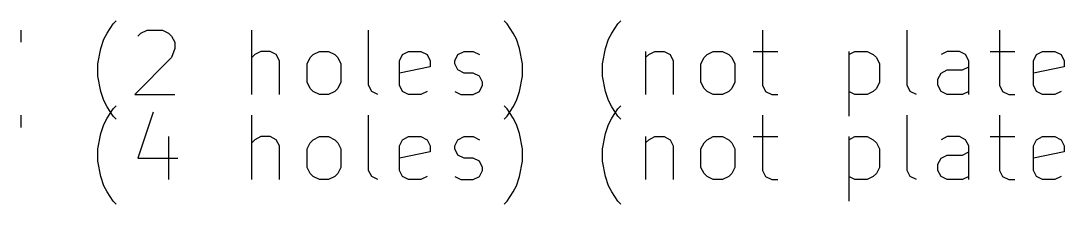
# Model space of a CAD drawing. Header units: millimetres. Extents: x 84 to 218, y -151 to -51.
# Drawn here: x 117.41 to 149.7, y -150.56 to -144.87 of the extents above; entities that cross this region are included whole.
import ezdxf

# ---------------------------------------------------------------- set-up
doc = ezdxf.new("R2010")
doc.units = ezdxf.units.MM
doc.layers.add('BLACK', color=250, linetype='CONTINUOUS')

msp = doc.modelspace()

# ---------------------------------------------------------------- linework, layer by layer
at = {"layer": 'BLACK', "linetype": 'CONTINUOUS'}
for p, q in [((120.27039, -144.964343), (120.365629, -144.869105)), ((132.460868, -144.964343), (132.36563, -144.869105)), ((135.889439, -144.964343), (135.984678, -144.869105)), ((117.413247, -145.15482), (117.413247, -145.535772)), ((119.984676, -145.440534), (120.079914, -145.250058)), ((120.079914, -145.250058), (120.27039, -144.964343)), ((121.032295, -145.345296), (121.127533, -145.250058)), ((121.127533, -145.250058), (121.318009, -145.15482)), ((121.318009, -145.15482), (121.7942, -145.15482)), ((121.7942, -145.15482), (121.984676, -145.250058)), ((121.984676, -145.250058), (122.079914, -145.345296)), ((124.556105, -147.15482), (124.556105, -145.15482)), ((128.175153, -146.869105), (128.175153, -145.15482)), ((132.651344, -145.250058), (132.460868, -144.964343)), ((132.746582, -145.440534), (132.651344, -145.250058)), ((135.603725, -145.440534), (135.698963, -145.250058)), ((135.698963, -145.250058), (135.889439, -144.964343)), ((140.36563, -145.15482), (140.36563, -146.869105)), ((144.841821, -146.869105), (144.841821, -145.15482)), ((147.698964, -145.15482), (147.698964, -146.869105)), ((119.889438, -145.726248), (119.984676, -145.440534)), ((122.079914, -145.345296), (122.175152, -145.535772)), ((122.175152, -145.535772), (122.175152, -145.726248)), ((132.84182, -145.726248), (132.746582, -145.440534)), ((135.508487, -145.726248), (135.603725, -145.440534)), ((119.7942, -146.202439), (119.889438, -145.726248)), ((122.175152, -145.726248), (122.079914, -146.011962)), ((124.651343, -145.916724), (124.556105, -146.011962)), ((124.841819, -145.821486), (124.651343, -145.916724)), ((125.127534, -145.821486), (124.841819, -145.821486)), ((125.31801, -145.916724), (125.127534, -145.821486)), ((125.413248, -146.107201), (125.31801, -145.916724)), ((126.365629, -146.011962), (126.460867, -145.916724)), ((126.460867, -145.916724), (126.651343, -145.821486)), ((126.651343, -145.821486), (126.937058, -145.821486)), ((126.937058, -145.821486), (127.127534, -145.916724)), ((127.127534, -145.916724), (127.222772, -146.011962)), ((129.127534, -146.107201), (129.222772, -145.916724)), ((129.222772, -145.916724), (129.413248, -145.821486)), ((129.413248, -145.821486), (129.794201, -145.821486)), ((129.794201, -145.821486), (129.984677, -145.916724)), ((129.984677, -145.916724), (130.079915, -146.107201)), ((130.84182, -146.107201), (130.937058, -145.916724)), ((130.937058, -145.916724), (131.127534, -145.821486)), ((131.127534, -145.821486), (131.413248, -145.821486)), ((131.413248, -145.821486), (131.603725, -145.916724)), ((132.937058, -146.202439), (132.84182, -145.726248)), ((135.413249, -146.202439), (135.508487, -145.726248)), ((136.746582, -145.821486), (136.746582, -147.15482)), ((136.746582, -146.011962), (136.84182, -145.916724)), ((136.84182, -145.916724), (137.032296, -145.821486)), ((137.032296, -145.821486), (137.318011, -145.821486)), ((137.318011, -145.821486), (137.508487, -145.916724)), ((137.508487, -145.916724), (137.603725, -146.107201)), ((138.556106, -146.011962), (138.651344, -145.916724)), ((138.651344, -145.916724), (138.84182, -145.821486)), ((138.84182, -145.821486), (139.127535, -145.821486)), ((139.127535, -145.821486), (139.318011, -145.916724)), ((139.318011, -145.916724), (139.413249, -146.011962)), ((140.079916, -145.821486), (140.84182, -145.821486)), ((143.032297, -145.821486), (143.032297, -147.821486)), ((143.032297, -145.916724), (143.222773, -145.821486)), ((143.222773, -145.821486), (143.603726, -145.821486)), ((143.603726, -145.821486), (143.794202, -145.916724)), ((143.794202, -145.916724), (143.88944, -146.011962)), ((146.079916, -145.821486), (145.88944, -145.916724)), ((146.460869, -145.821486), (146.079916, -145.821486)), ((146.651345, -145.916724), (146.460869, -145.821486)), ((146.746583, -146.107201), (146.651345, -145.916724)), ((147.41325, -145.821486), (148.175154, -145.821486)), ((148.746583, -146.107201), (148.841821, -145.916724)), ((148.841821, -145.916724), (149.032297, -145.821486)), ((149.032297, -145.821486), (149.41325, -145.821486)), ((149.41325, -145.821486), (149.603726, -145.916724)), ((149.603726, -145.916724), (149.698964, -146.107201)), ((119.7942, -146.583391), (119.7942, -146.202439)), ((122.079914, -146.011962), (120.937057, -147.15482)), ((125.413248, -147.15482), (125.413248, -146.107201)), ((126.270391, -146.202439), (126.365629, -146.011962)), ((126.270391, -146.773867), (126.270391, -146.202439)), ((127.222772, -146.011962), (127.31801, -146.202439)), ((127.31801, -146.202439), (127.31801, -146.773867)), ((129.127534, -146.869105), (129.127534, -146.107201)), ((130.079915, -146.107201), (130.079915, -146.297677)), ((130.84182, -146.202439), (130.84182, -146.107201)), ((130.937058, -146.392915), (130.84182, -146.202439)), ((132.937058, -146.583391), (132.937058, -146.202439)), ((135.413249, -146.583391), (135.413249, -146.202439)), ((137.603725, -146.107201), (137.603725, -147.15482)), ((138.460868, -146.202439), (138.556106, -146.011962)), ((138.460868, -146.773867), (138.460868, -146.202439)), ((139.413249, -146.011962), (139.508487, -146.202439)), ((139.508487, -146.202439), (139.508487, -146.773867)), ((143.88944, -146.011962), (143.984678, -146.202439)), ((143.984678, -146.202439), (143.984678, -146.773867)), ((146.746583, -147.15482), (146.746583, -146.107201)), ((148.746583, -146.869105), (148.746583, -146.107201)), ((149.698964, -146.107201), (149.698964, -146.297677)), ((130.079915, -146.297677), (129.127534, -146.488153)), ((131.127534, -146.488153), (130.937058, -146.392915)), ((131.413248, -146.488153), (131.127534, -146.488153)), ((131.603725, -146.583391), (131.413248, -146.488153)), ((145.794202, -146.678629), (145.88944, -146.488153)), ((145.88944, -146.488153), (146.079916, -146.392915)), ((146.079916, -146.392915), (146.556107, -146.392915)), ((146.556107, -146.392915), (146.746583, -146.297677)), ((149.698964, -146.297677), (148.746583, -146.488153)), ((119.889438, -147.059582), (119.7942, -146.583391)), ((126.365629, -146.964343), (126.270391, -146.773867)), ((127.31801, -146.773867), (127.222772, -146.964343)), ((128.270391, -147.059582), (128.175153, -146.869105)), ((129.222772, -147.059582), (129.127534, -146.869105)), ((131.698963, -146.773867), (131.603725, -146.583391)), ((131.603725, -147.059582), (131.698963, -146.869105)), ((131.698963, -146.869105), (131.698963, -146.773867)), ((132.84182, -147.059582), (132.937058, -146.583391)), ((135.508487, -147.059582), (135.413249, -146.583391)), ((138.556106, -146.964343), (138.460868, -146.773867)), ((139.508487, -146.773867), (139.413249, -146.964343)), ((140.36563, -146.869105), (140.460868, -147.059582)), ((143.984678, -146.773867), (143.88944, -146.964343)), ((144.937059, -147.059582), (144.841821, -146.869105)), ((145.794202, -146.869105), (145.794202, -146.678629)), ((145.88944, -147.059582), (145.794202, -146.869105)), ((147.698964, -146.869105), (147.794202, -147.059582)), ((148.841821, -147.059582), (148.746583, -146.869105)), ((119.984676, -147.345296), (119.889438, -147.059582)), ((120.937057, -147.15482), (122.175152, -147.15482)), ((126.460867, -147.059582), (126.365629, -146.964343)), ((126.651343, -147.15482), (126.460867, -147.059582)), ((126.937058, -147.15482), (126.651343, -147.15482)), ((127.127534, -147.059582), (126.937058, -147.15482)), ((127.222772, -146.964343), (127.127534, -147.059582)), ((128.460867, -147.15482), (128.270391, -147.059582)), ((129.413248, -147.15482), (129.222772, -147.059582)), ((129.794201, -147.15482), (129.413248, -147.15482)), ((129.984677, -147.059582), (129.794201, -147.15482)), ((130.84182, -147.059582), (131.032296, -147.15482)), ((131.032296, -147.15482), (131.413248, -147.15482)), ((131.413248, -147.15482), (131.603725, -147.059582)), ((132.746582, -147.345296), (132.84182, -147.059582)), ((135.603725, -147.345296), (135.508487, -147.059582)), ((138.651344, -147.059582), (138.556106, -146.964343)), ((138.84182, -147.15482), (138.651344, -147.059582)), ((139.127535, -147.15482), (138.84182, -147.15482)), ((139.318011, -147.059582), (139.127535, -147.15482)), ((139.413249, -146.964343), (139.318011, -147.059582)), ((140.460868, -147.059582), (140.651344, -147.15482)), ((140.651344, -147.15482), (140.84182, -147.15482)), ((143.222773, -147.15482), (143.032297, -147.059582)), ((143.603726, -147.15482), (143.222773, -147.15482)), ((143.794202, -147.059582), (143.603726, -147.15482)), ((143.88944, -146.964343), (143.794202, -147.059582)), ((145.127535, -147.15482), (144.937059, -147.059582)), ((146.079916, -147.15482), (145.88944, -147.059582)), ((146.556107, -147.15482), (146.079916, -147.15482)), ((146.746583, -147.059582), (146.556107, -147.15482)), ((147.794202, -147.059582), (147.984678, -147.15482)), ((147.984678, -147.15482), (148.175154, -147.15482)), ((149.032297, -147.15482), (148.841821, -147.059582)), ((149.41325, -147.15482), (149.032297, -147.15482)), ((149.603726, -147.059582), (149.41325, -147.15482)), ((120.079914, -147.535772), (119.984676, -147.345296)), ((120.27039, -147.821486), (120.079914, -147.535772)), ((120.27039, -147.604343), (120.365629, -147.509105)), ((132.460868, -147.604343), (132.36563, -147.509105)), ((132.460868, -147.821486), (132.651344, -147.535772)), ((132.651344, -147.535772), (132.746582, -147.345296)), ((135.698963, -147.535772), (135.603725, -147.345296)), ((135.889439, -147.821486), (135.698963, -147.535772)), ((135.889439, -147.604343), (135.984678, -147.509105)), ((117.413247, -147.79482), (117.413247, -148.175772)), ((120.079914, -147.890058), (120.27039, -147.604343)), ((120.365629, -147.916724), (120.27039, -147.821486)), ((121.508485, -147.699582), (121.032295, -149.128153)), ((124.556105, -149.79482), (124.556105, -147.79482)), ((128.175153, -149.509105), (128.175153, -147.79482)), ((132.36563, -147.916724), (132.460868, -147.821486)), ((132.651344, -147.890058), (132.460868, -147.604343)), ((135.698963, -147.890058), (135.889439, -147.604343)), ((135.984678, -147.916724), (135.889439, -147.821486)), ((140.36563, -147.79482), (140.36563, -149.509105)), ((144.841821, -149.509105), (144.841821, -147.79482)), ((147.698964, -147.79482), (147.698964, -149.509105)), ((119.889438, -148.366248), (119.984676, -148.080534)), ((119.984676, -148.080534), (120.079914, -147.890058)), ((132.746582, -148.080534), (132.651344, -147.890058)), ((132.84182, -148.366248), (132.746582, -148.080534)), ((135.508487, -148.366248), (135.603725, -148.080534)), ((135.603725, -148.080534), (135.698963, -147.890058)), ((119.7942, -148.842439), (119.889438, -148.366248)), ((121.984676, -148.461486), (121.984676, -149.79482)), ((124.841819, -148.461486), (124.651343, -148.556724)), ((125.127534, -148.461486), (124.841819, -148.461486)), ((125.31801, -148.556724), (125.127534, -148.461486)), ((126.460867, -148.556724), (126.651343, -148.461486)), ((126.651343, -148.461486), (126.937058, -148.461486)), ((126.937058, -148.461486), (127.127534, -148.556724)), ((129.222772, -148.556724), (129.413248, -148.461486)), ((129.413248, -148.461486), (129.794201, -148.461486)), ((129.794201, -148.461486), (129.984677, -148.556724)), ((130.937058, -148.556724), (131.127534, -148.461486)), ((131.127534, -148.461486), (131.413248, -148.461486)), ((131.413248, -148.461486), (131.603725, -148.556724)), ((132.937058, -148.842439), (132.84182, -148.366248)), ((135.413249, -148.842439), (135.508487, -148.366248)), ((136.746582, -148.461486), (136.746582, -149.79482)), ((136.84182, -148.556724), (137.032296, -148.461486)), ((137.032296, -148.461486), (137.318011, -148.461486)), ((137.318011, -148.461486), (137.508487, -148.556724)), ((138.651344, -148.556724), (138.84182, -148.461486)), ((138.84182, -148.461486), (139.127535, -148.461486)), ((139.127535, -148.461486), (139.318011, -148.556724)), ((140.079916, -148.461486), (140.84182, -148.461486)), ((143.032297, -148.461486), (143.032297, -150.461486)), ((143.032297, -148.556724), (143.222773, -148.461486)), ((143.222773, -148.461486), (143.603726, -148.461486)), ((143.603726, -148.461486), (143.794202, -148.556724)), ((146.079916, -148.461486), (145.88944, -148.556724)), ((146.460869, -148.461486), (146.079916, -148.461486)), ((146.651345, -148.556724), (146.460869, -148.461486)), ((147.41325, -148.461486), (148.175154, -148.461486)), ((148.841821, -148.556724), (149.032297, -148.461486)), ((149.032297, -148.461486), (149.41325, -148.461486)), ((149.41325, -148.461486), (149.603726, -148.556724)), ((124.651343, -148.556724), (124.556105, -148.651962)), ((125.413248, -148.747201), (125.31801, -148.556724)), ((125.413248, -149.79482), (125.413248, -148.747201)), ((126.270391, -148.842439), (126.365629, -148.651962)), ((126.365629, -148.651962), (126.460867, -148.556724)), ((127.127534, -148.556724), (127.222772, -148.651962)), ((127.222772, -148.651962), (127.31801, -148.842439)), ((129.127534, -148.747201), (129.222772, -148.556724)), ((129.127534, -149.509105), (129.127534, -148.747201)), ((129.984677, -148.556724), (130.079915, -148.747201)), ((130.079915, -148.747201), (130.079915, -148.937677)), ((130.84182, -148.747201), (130.937058, -148.556724)), ((130.84182, -148.842439), (130.84182, -148.747201)), ((136.746582, -148.651962), (136.84182, -148.556724)), ((137.508487, -148.556724), (137.603725, -148.747201)), ((137.603725, -148.747201), (137.603725, -149.79482)), ((138.460868, -148.842439), (138.556106, -148.651962)), ((138.556106, -148.651962), (138.651344, -148.556724)), ((139.318011, -148.556724), (139.413249, -148.651962)), ((139.413249, -148.651962), (139.508487, -148.842439)), ((143.794202, -148.556724), (143.88944, -148.651962)), ((143.88944, -148.651962), (143.984678, -148.842439)), ((146.746583, -148.747201), (146.651345, -148.556724)), ((146.746583, -149.79482), (146.746583, -148.747201)), ((148.746583, -148.747201), (148.841821, -148.556724)), ((148.746583, -149.509105), (148.746583, -148.747201)), ((149.603726, -148.556724), (149.698964, -148.747201)), ((149.698964, -148.747201), (149.698964, -148.937677)), ((119.7942, -149.223391), (119.7942, -148.842439)), ((121.032295, -149.128153), (122.27039, -149.128153)), ((126.270391, -149.413867), (126.270391, -148.842439)), ((127.31801, -148.842439), (127.31801, -149.413867)), ((130.079915, -148.937677), (129.127534, -149.128153)), ((130.937058, -149.032915), (130.84182, -148.842439)), ((131.127534, -149.128153), (130.937058, -149.032915)), ((131.413248, -149.128153), (131.127534, -149.128153)), ((131.603725, -149.223391), (131.413248, -149.128153)), ((132.937058, -149.223391), (132.937058, -148.842439)), ((135.413249, -149.223391), (135.413249, -148.842439)), ((138.460868, -149.413867), (138.460868, -148.842439)), ((139.508487, -148.842439), (139.508487, -149.413867)), ((143.984678, -148.842439), (143.984678, -149.413867)), ((145.794202, -149.318629), (145.88944, -149.128153)), ((145.88944, -149.128153), (146.079916, -149.032915)), ((146.079916, -149.032915), (146.556107, -149.032915)), ((146.556107, -149.032915), (146.746583, -148.937677)), ((149.698964, -148.937677), (148.746583, -149.128153)), ((119.889438, -149.699582), (119.7942, -149.223391)), ((126.365629, -149.604343), (126.270391, -149.413867)), ((127.31801, -149.413867), (127.222772, -149.604343)), ((131.698963, -149.413867), (131.603725, -149.223391)), ((131.698963, -149.509105), (131.698963, -149.413867)), ((132.84182, -149.699582), (132.937058, -149.223391)), ((135.508487, -149.699582), (135.413249, -149.223391)), ((138.556106, -149.604343), (138.460868, -149.413867)), ((139.508487, -149.413867), (139.413249, -149.604343)), ((143.984678, -149.413867), (143.88944, -149.604343)), ((145.794202, -149.509105), (145.794202, -149.318629)), ((119.984676, -149.985296), (119.889438, -149.699582)), ((126.460867, -149.699582), (126.365629, -149.604343)), ((126.651343, -149.79482), (126.460867, -149.699582)), ((126.937058, -149.79482), (126.651343, -149.79482)), ((127.127534, -149.699582), (126.937058, -149.79482)), ((127.222772, -149.604343), (127.127534, -149.699582)), ((128.270391, -149.699582), (128.175153, -149.509105)), ((128.460867, -149.79482), (128.270391, -149.699582)), ((129.222772, -149.699582), (129.127534, -149.509105)), ((129.413248, -149.79482), (129.222772, -149.699582)), ((129.794201, -149.79482), (129.413248, -149.79482)), ((129.984677, -149.699582), (129.794201, -149.79482)), ((130.84182, -149.699582), (131.032296, -149.79482)), ((131.032296, -149.79482), (131.413248, -149.79482)), ((131.413248, -149.79482), (131.603725, -149.699582)), ((131.603725, -149.699582), (131.698963, -149.509105)), ((132.746582, -149.985296), (132.84182, -149.699582)), ((135.603725, -149.985296), (135.508487, -149.699582)), ((138.651344, -149.699582), (138.556106, -149.604343)), ((138.84182, -149.79482), (138.651344, -149.699582)), ((139.127535, -149.79482), (138.84182, -149.79482)), ((139.318011, -149.699582), (139.127535, -149.79482)), ((139.413249, -149.604343), (139.318011, -149.699582)), ((140.36563, -149.509105), (140.460868, -149.699582)), ((140.460868, -149.699582), (140.651344, -149.79482)), ((140.651344, -149.79482), (140.84182, -149.79482)), ((143.222773, -149.79482), (143.032297, -149.699582)), ((143.603726, -149.79482), (143.222773, -149.79482)), ((143.794202, -149.699582), (143.603726, -149.79482)), ((143.88944, -149.604343), (143.794202, -149.699582)), ((144.937059, -149.699582), (144.841821, -149.509105)), ((145.127535, -149.79482), (144.937059, -149.699582)), ((145.88944, -149.699582), (145.794202, -149.509105)), ((146.079916, -149.79482), (145.88944, -149.699582)), ((146.556107, -149.79482), (146.079916, -149.79482)), ((146.746583, -149.699582), (146.556107, -149.79482)), ((147.698964, -149.509105), (147.794202, -149.699582)), ((147.794202, -149.699582), (147.984678, -149.79482)), ((147.984678, -149.79482), (148.175154, -149.79482)), ((148.841821, -149.699582), (148.746583, -149.509105)), ((149.032297, -149.79482), (148.841821, -149.699582)), ((149.41325, -149.79482), (149.032297, -149.79482)), ((149.603726, -149.699582), (149.41325, -149.79482)), ((120.079914, -150.175772), (119.984676, -149.985296)), ((132.651344, -150.175772), (132.746582, -149.985296)), ((135.698963, -150.175772), (135.603725, -149.985296)), ((120.27039, -150.461486), (120.079914, -150.175772)), ((132.460868, -150.461486), (132.651344, -150.175772)), ((135.889439, -150.461486), (135.698963, -150.175772)), ((120.365629, -150.556724), (120.27039, -150.461486)), ((132.36563, -150.556724), (132.460868, -150.461486)), ((135.984678, -150.556724), (135.889439, -150.461486))]:
    msp.add_line(p, q, dxfattribs=at)

doc.saveas('drawing.dxf')
